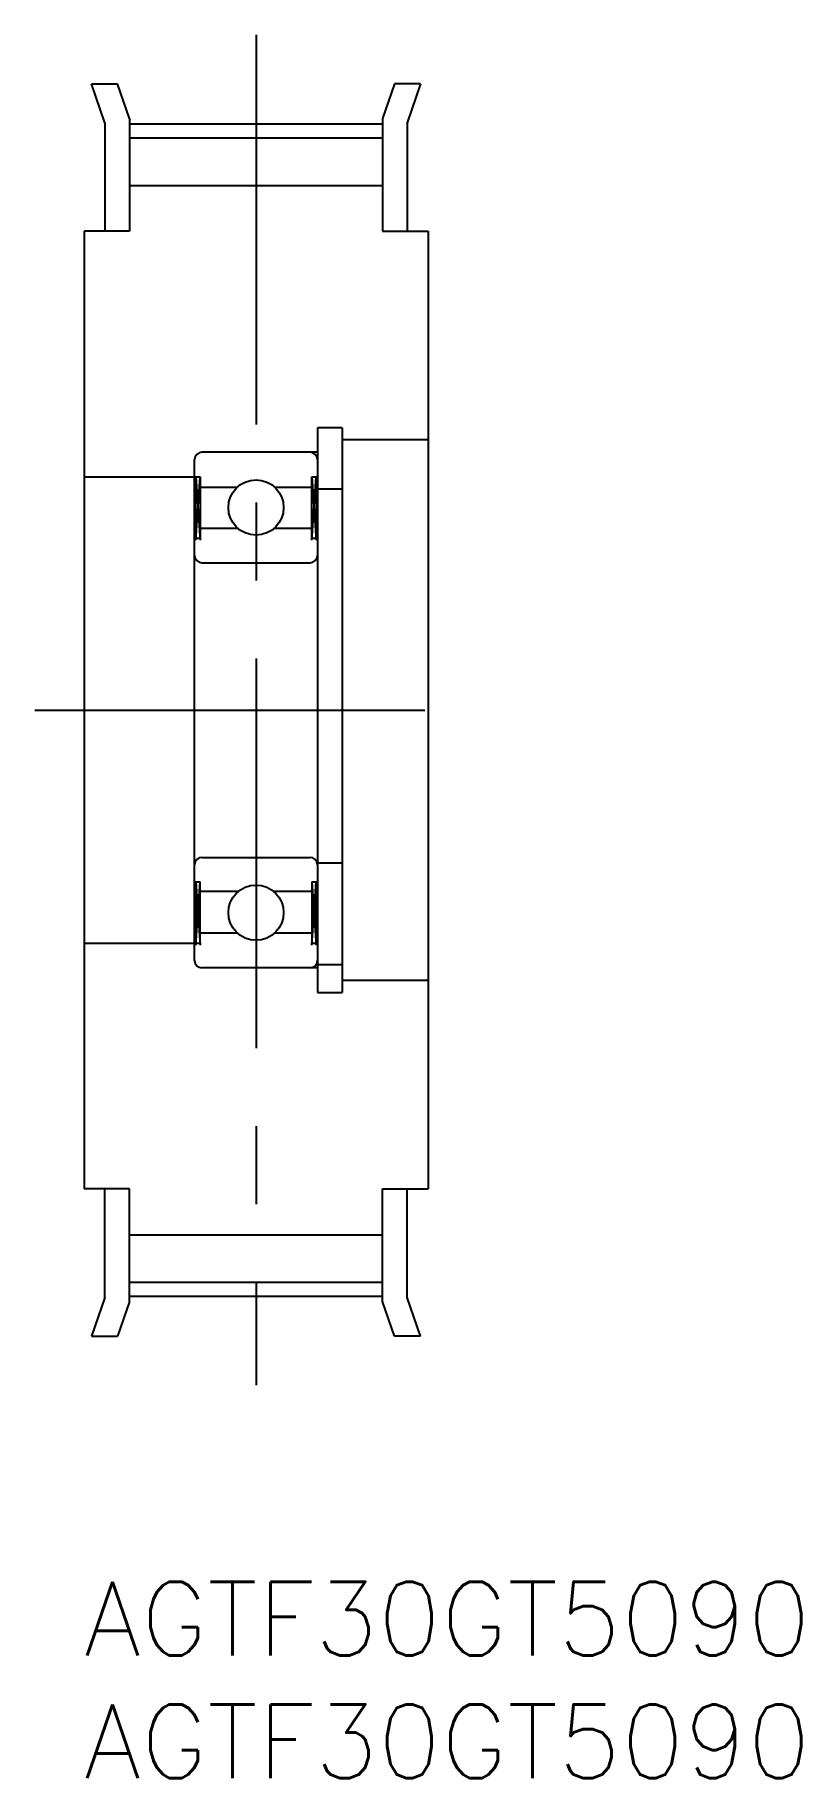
# Model space of a CAD drawing. Extents: x -2 to 29.2, y -8 to 63.
import ezdxf

# ---------------------------------------------------------------- set-up
doc = ezdxf.new("R2010")
doc.units = 0
doc.header["$LTSCALE"] = 0.5
doc.linetypes.add('CENTER', pattern=[50.8, 31.75, -6.35, 6.35, -6.35])
for name, color, linetype in [('MSM_CENTER', 1, 'CENTER'), ('MSM_CONTINUOUS', 7, 'CONTINUOUS'), ('MSM_NARROW', 5, 'CONTINUOUS'), ('MSM_PART_NUMBER', 7, 'CONTINUOUS')]:
    doc.layers.add(name, color=color, linetype=linetype)
doc.styles.get("Standard").update_dxf_attribs({"font": 'txt.shx', "height": 3, "bigfont": 'bigfont.shx'})

# ---------------------------------------------------------------- blocks, each defined once
blk = doc.blocks.new('*U3')
at = {"layer": 'MSM_PART_NUMBER'}
blk.add_text('AGTF30GT5090', height=3, dxfattribs=at).set_placement((0, -3))
blk = doc.blocks.new('*U4')
at = {"layer": 'MSM_PART_NUMBER'}
blk.add_text('AGTF30GT5090', height=3, dxfattribs=at).set_placement((0, -8))

msp = doc.modelspace()

# ---------------------------------------------------------------- linework, layer by layer
at = {"layer": 'MSM_CENTER'}
for p, q in [((7, 63), (7, 8)), ((1.85, 59.375), (12.15, 59.375)), ((-2, 35.5), (16, 35.5)), ((1.85, 11.625), (12.15, 11.625))]:
    msp.add_line(p, q, dxfattribs=at)
at = {"layer": 'MSM_CONTINUOUS'}
for p, q in [((0.3, 61), (1.359, 61)), ((0.85, 59.42), (0.3, 61)), ((1.85, 59.589), (1.359, 61)), ((12.641, 61), (12.15, 59.589)), ((13.7, 61), (12.641, 61)), ((13.7, 61), (13.15, 59.42)), ((0.85, 59.42), (0.85, 55)), ((1.85, 59.589), (1.85, 55)), ((12.15, 59.589), (12.15, 55)), ((13.15, 59.42), (13.15, 55)), ((1.85, 58.805), (12.15, 58.805)), ((1.85, 56.87), (12.15, 56.87)), ((0, 55), (0, 16)), ((1.85, 55), (0, 55)), ((12.15, 55), (14, 55)), ((14, 55), (14, 16)), ((10.5, 47), (9.5, 47)), ((9.5, 47), (9.5, 24)), ((10.5, 47), (10.5, 24)), ((14, 46.5), (10.5, 46.5)), ((4.5, 25.3), (4.5, 45.7)), ((9.5, 46), (4.8, 46)), ((0, 45), (4.73, 45)), ((4.557, 42.5), (4.557, 45)), ((4.73, 45), (4.73, 42.5)), ((9.27, 42.5), (9.27, 45)), ((9.27, 45), (9.5, 45)), ((9.442, 45), (9.442, 42.5)), ((4.73, 44.575), (6.235, 44.575)), ((7.765, 44.575), (9.27, 44.575)), ((10.5, 44.5), (9.5, 44.5)), ((6.275, 42.89), (4.73, 42.89)), ((9.27, 42.89), (7.725, 42.89)), ((4.5, 42.5), (4.73, 42.5)), ((9.27, 42.5), (9.5, 42.5)), ((4.8, 41.5), (9.2, 41.5)), ((4.8, 29.5), (9.2, 29.5)), ((10.5, 29.267), (9.5, 29.267)), ((4.5, 28.5), (4.73, 28.5)), ((4.557, 28.5), (4.557, 26)), ((4.73, 26), (4.73, 28.5)), ((9.27, 28.5), (9.27, 26)), ((9.27, 28.5), (9.5, 28.5)), ((9.442, 26), (9.442, 28.5)), ((6.275, 28.11), (4.73, 28.11)), ((9.27, 28.11), (7.725, 28.11)), ((4.73, 26.425), (6.235, 26.425)), ((7.765, 26.425), (9.27, 26.425)), ((0, 26), (4.73, 26)), ((9.27, 26), (9.5, 26)), ((9.5, 25), (4.8, 25)), ((9.5, 25.144), (10.5, 25.144)), ((10.5, 24.5), (14, 24.5)), ((9.5, 24), (10.5, 24)), ((1.85, 16), (0, 16)), ((0.85, 11.58), (0.85, 16)), ((1.85, 11.411), (1.85, 16)), ((12.15, 11.411), (12.15, 16)), ((12.15, 16), (14, 16)), ((13.15, 11.58), (13.15, 16)), ((1.85, 14.13), (12.15, 14.13)), ((1.85, 12.195), (12.15, 12.195)), ((0.85, 11.58), (0.3, 10)), ((1.85, 11.411), (1.359, 10)), ((12.641, 10), (12.15, 11.411)), ((13.7, 10), (13.15, 11.58)), ((0.3, 10), (1.359, 10)), ((13.7, 10), (12.641, 10))]:
    msp.add_line(p, q, dxfattribs=at)
for centre in [(7, 43.75), (7, 27.25)]:
    msp.add_circle(centre, 1.125, dxfattribs=at)
for centre, start, end in [((4.8, 45.7), 90, 180), ((9.2, 45.7), 0, 90), ((4.8, 41.8), 180, 270), ((9.2, 41.8), 270, 0), ((4.8, 29.2), 90, 180), ((9.2, 29.2), 0, 90), ((4.8, 25.3), 180, 270), ((9.2, 25.3), 270, 0)]:
    msp.add_arc(centre, 0.3, start, end, dxfattribs=at)
at = {"layer": 'MSM_NARROW'}
for p, q in [((4.557, 45), (4.73, 42.425)), ((4.557, 42.425), (4.73, 45)), ((9.27, 45), (9.442, 42.425)), ((9.27, 42.425), (9.442, 45)), ((4.557, 28.5), (4.73, 25.925)), ((4.557, 25.925), (4.73, 28.5)), ((9.27, 28.5), (9.442, 25.925)), ((9.27, 25.925), (9.442, 28.5))]:
    msp.add_line(p, q, dxfattribs=at)

# ---------------------------------------------------------------- block references
at = {"layer": 'MSM_CONTINUOUS'}
for name in ['*U3', '*U4']:
    msp.add_blockref(name, (0, 0), dxfattribs=at)

doc.saveas('drawing.dxf')
